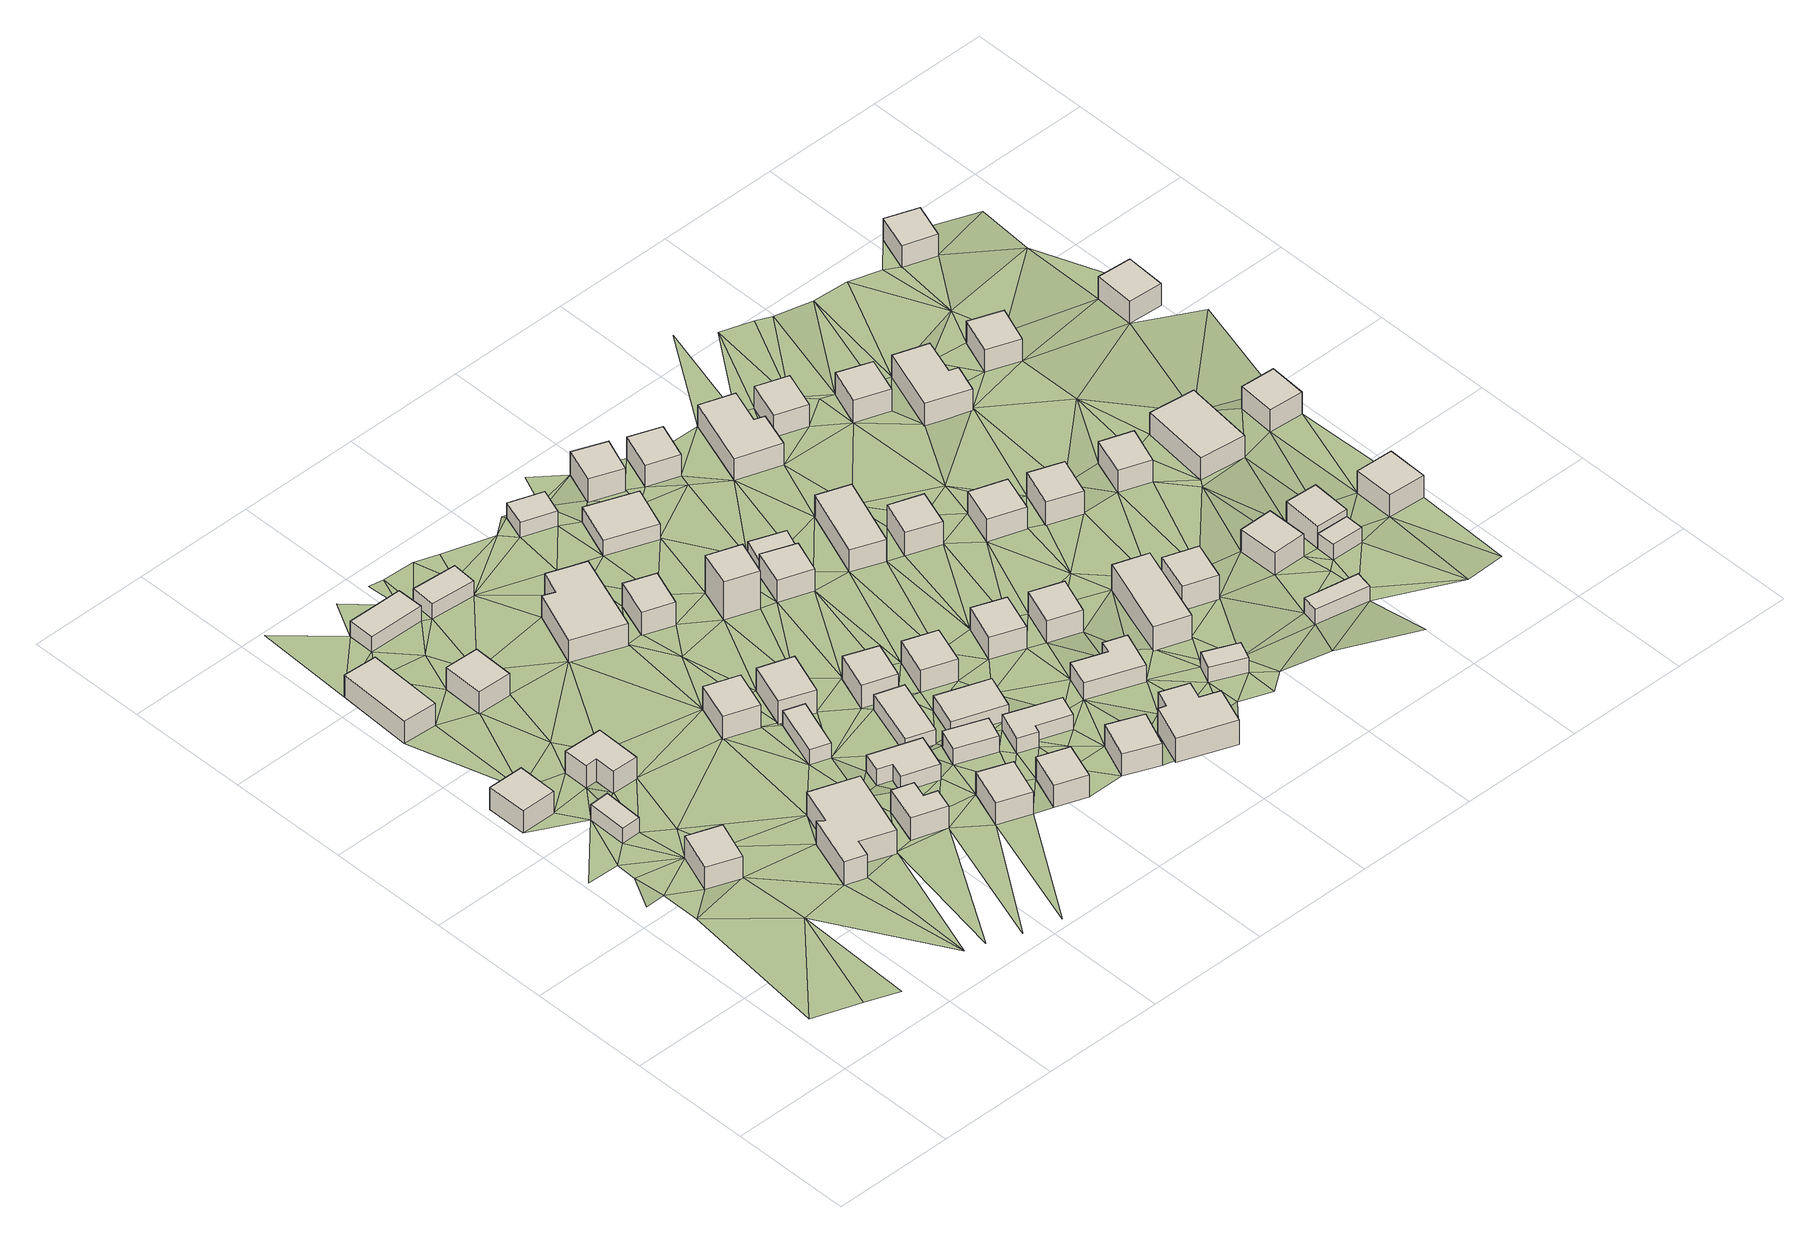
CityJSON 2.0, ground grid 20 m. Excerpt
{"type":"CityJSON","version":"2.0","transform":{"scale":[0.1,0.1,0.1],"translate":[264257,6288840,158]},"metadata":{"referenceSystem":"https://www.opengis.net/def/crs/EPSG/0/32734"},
"CityObjects":{
"building1":{"type":"Building","attributes":{"address":"109 Olyf Lane Mamre 7347 Cape Town","building":"house","building:levels":"1","building_height":4.1,"roof_height":163.13,"ground_height":159.03,"plus_code":"4FRWFFP6+JQQ"},"geometry":[{"type":"Solid","lod":"1","boundaries":[[[[0,1,2,3]],[[1,4,5,2]],[[4,6,7,5]],[[6,0,3,7]],[[3,2,5,7]],[[6,4,1,0]]]]}]},
"building2":{"type":"Building","attributes":{"address":"14 Palm Lane Mamre 7347 Cape Town","building":"house","building:levels":"1","building_height":4.1,"roof_height":163.37,"ground_height":159.27,"plus_code":"4FRWFFP6+GRP"},"geometry":[{"type":"Solid","lod":"1","boundaries":[[[[8,9,10,11]],[[9,12,13,10]],[[12,14,15,13]],[[14,8,11,15]],[[11,10,13,15]],[[14,12,9,8]]]]}]},
"building3":{"type":"Building","attributes":{"building":"cabin","building:levels":"1","building_height":2.8,"roof_height":162.07,"ground_height":159.27,"plus_code":"4FRWFFP6+HRM"},"geometry":[{"type":"Solid","lod":"1","boundaries":[[[[16,17,18,19]],[[17,20,21,18]],[[20,22,23,21]],[[22,16,19,23]],[[19,18,21,23]],[[22,20,17,16]]]]}]},
"building4":{"type":"Building","attributes":{"address":"80 Olyf Lane Mamre 7347 Cape Town","building":"house","building:levels":"1","building_height":4.1,"roof_height":162.99,"ground_height":158.89,"plus_code":"4FRWFFP6+PRC"},"geometry":[{"type":"Solid","lod":"1","boundaries":[[[[24,25,26,27]],[[25,28,29,26]],[[28,30,31,29]],[[30,24,27,31]],[[27,26,29,31]],[[30,28,25,24]]]]}]},
"building5":{"type":"Building","attributes":{"address":"107 Olyf Lane Mamre 7347 Cape Town","building":"house","building:levels":"1","building_height":4.1,"roof_height":163.16,"ground_height":159.06,"plus_code":"4FRWFFP6+JRH"},"geometry":[{"type":"Solid","lod":"1","boundaries":[[[[32,33,34,35]],[[33,36,37,34]],[[36,38,39,37]],[[38,40,41,39]],[[40,42,43,41]],[[42,32,35,43]],[[35,34,37,39,41,43]],[[42,40,38,36,33,32]]]]}]},
"building6":{"type":"Building","attributes":{"address":"18 Palm Lane Mamre 7347 Cape Town","building":"house","building:levels":"1","building_height":4.1,"roof_height":163.75,"ground_height":159.65,"plus_code":"4FRWFFP6+FWR"},"geometry":[{"type":"Solid","lod":"1","boundaries":[[[[44,45,46,47]],[[45,48,49,46]],[[48,50,51,49]],[[50,52,53,51]],[[52,54,55,53]],[[54,56,57,55]],[[56,58,59,57]],[[58,44,47,59]],[[47,46,49,51,53,55,57,59]],[[58,56,54,52,50,48,45,44]]]]}]},
"building7":{"type":"Building","attributes":{"address":"78 Olyf Lane Mamre 7347 Cape Town","building":"house","building:levels":"1","building_height":4.1,"roof_height":162.99,"ground_height":158.89,"plus_code":"4FRWFFP6+PR5"},"geometry":[{"type":"Solid","lod":"1","boundaries":[[[[60,61,62,63]],[[61,64,65,62]],[[64,66,67,65]],[[66,60,63,67]],[[63,62,65,67]],[[66,64,61,60]]]]}]},
"building8":{"type":"Building","attributes":{"building":"cabin","building:levels":"1","building_height":2.8,"roof_height":161.69,"ground_height":158.89,"plus_code":"4FRWFFP6+QVC"},"geometry":[{"type":"Solid","lod":"1","boundaries":[[[[68,69,70,71]],[[69,72,73,70]],[[72,74,75,73]],[[74,68,71,75]],[[71,70,73,75]],[[74,72,69,68]]]]}]},
"building9":{"type":"Building","attributes":{"address":"20 Palm Lane Mamre 7347 Cape Town","building":"house","building:levels":"1","building_height":4.1,"roof_height":163.75,"ground_height":159.65,"plus_code":"4FRWFFP6+FWQ"},"geometry":[{"type":"Solid","lod":"1","boundaries":[[[[76,77,78,79]],[[77,80,81,78]],[[80,82,83,81]],[[82,84,85,83]],[[84,86,87,85]],[[86,76,79,87]],[[79,78,81,83,85,87]],[[86,84,82,80,77,76]]]]}]},
"building10":{"type":"Building","attributes":{"address":"103 Olyf Lane Mamre 7347 Cape Town","building":"house","building:levels":"1","building_height":4.1,"roof_height":163.53,"ground_height":159.43,"plus_code":"4FRWFFP6+JW4"},"geometry":[{"type":"Solid","lod":"1","boundaries":[[[[88,89,90,91]],[[89,92,93,90]],[[92,94,95,93]],[[94,88,91,95]],[[91,90,93,95]],[[94,92,89,88]]]]}]},
"building11":{"type":"Building","attributes":{"building":"cabin","building:levels":"1","building_height":2.8,"roof_height":162.23,"ground_height":159.43,"plus_code":"4FRWFFP6+HX6"},"geometry":[{"type":"Solid","lod":"1","boundaries":[[[[96,97,98,99]],[[97,100,101,98]],[[100,102,103,101]],[[102,96,99,103]],[[99,98,101,103]],[[102,100,97,96]]]]}]},
"building12":{"type":"Building","attributes":{"building":"cabin","building:levels":"1","building_height":2.8,"roof_height":162.45,"ground_height":159.65,"plus_code":"4FRWFFP6+GX8"},"geometry":[{"type":"Solid","lod":"1","boundaries":[[[[104,105,106,107]],[[105,108,109,106]],[[108,110,111,109]],[[110,112,113,111]],[[112,114,115,113]],[[114,104,107,115]],[[107,106,109,111,113,115]],[[114,112,110,108,105,104]]]]}]},
"building13":{"type":"Building","attributes":{"building":"cabin","building:levels":"1","building_height":2.8,"roof_height":161.69,"ground_height":158.89,"plus_code":"4FRWFFP6+QV9"},"geometry":[{"type":"Solid","lod":"1","boundaries":[[[[116,117,118,119]],[[117,120,121,118]],[[120,122,123,121]],[[122,116,119,123]],[[119,118,121,123]],[[122,120,117,116]]]]}]},
"building14":{"type":"Building","attributes":{"address":"22 Palm Lane Mamre 7347 Cape Town","building":"house","building:levels":"1","building_height":4.1,"roof_height":163.75,"ground_height":159.65,"plus_code":"4FRWFFP6+FX9"},"geometry":[{"type":"Solid","lod":"1","boundaries":[[[[124,125,126,127]],[[125,128,129,126]],[[128,130,131,129]],[[130,124,127,131]],[[127,126,129,131]],[[130,128,125,124]]]]}]},
"building15":{"type":"Building","attributes":{"address":"101 Olyf Lane Mamre 7347 Cape Town","building":"house","building:levels":"1","building_height":4.1,"roof_height":163.53,"ground_height":159.43,"plus_code":"4FRWFFP6+HXV"},"geometry":[{"type":"Solid","lod":"1","boundaries":[[[[132,133,134,135]],[[133,136,137,134]],[[136,138,139,137]],[[138,132,135,139]],[[135,134,137,139]],[[138,136,133,132]]]]}]},
"building16":{"type":"Building","attributes":{"address":"74 Olyf Lane Mamre 7347 Cape Town","building":"house","building:levels":"1","building_height":4.1,"roof_height":163.07,"ground_height":158.97,"plus_code":"4FRWFFP6+PW4"},"geometry":[{"type":"Solid","lod":"1","boundaries":[[[[140,141,142,143]],[[141,144,145,142]],[[144,146,147,145]],[[146,148,149,147]],[[148,150,151,149]],[[150,140,143,151]],[[143,142,145,147,149,151]],[[150,148,146,144,141,140]]]]}]},
"building17":{"type":"Building","attributes":{"address":"24 Palm Lane Mamre 7347 Cape Town","building":"house","building:levels":"1","building_height":4.1,"roof_height":164.01,"ground_height":159.91,"plus_code":"4FRWFFP7+C2W"},"geometry":[{"type":"Solid","lod":"1","boundaries":[[[[152,153,154,155]],[[153,156,157,154]],[[156,158,159,157]],[[158,152,155,159]],[[155,154,157,159]],[[158,156,153,152]]]]}]},
"building18":{"type":"Building","attributes":{"building":"cabin","building:levels":"1","building_height":2.8,"roof_height":162.23,"ground_height":159.43,"plus_code":"4FRWFFP7+G2J"},"geometry":[{"type":"Solid","lod":"1","boundaries":[[[[160,161,162,163]],[[161,164,165,162]],[[164,166,167,165]],[[166,160,163,167]],[[163,162,165,167]],[[166,164,161,160]]]]}]},
"building19":{"type":"Building","attributes":{"building":"cabin","building:levels":"1","building_height":2.8,"roof_height":162.71,"ground_height":159.91,"plus_code":"4FRWFFP7+G23"},"geometry":[{"type":"Solid","lod":"1","boundaries":[[[[168,169,170,171]],[[169,172,173,170]],[[172,174,175,173]],[[174,168,171,175]],[[171,170,173,175]],[[174,172,169,168]]]]}]},
"building20":{"type":"Building","attributes":{"address":"72 Olyf Lane Mamre 7347 Cape Town","building":"house","building:levels":"1","building_height":4.1,"roof_height":163.27,"ground_height":159.17,"plus_code":"4FRWFFP6+MXM"},"geometry":[{"type":"Solid","lod":"1","boundaries":[[[[176,177,178,179]],[[177,180,181,178]],[[180,182,183,181]],[[182,176,179,183]],[[179,178,181,183]],[[182,180,177,176]]]]}]},
"building21":{"type":"Building","attributes":{"address":"99 Olyf Lane Mamre 7347 Cape Town","building":"house","building:levels":"1","building_height":4.1,"roof_height":163.71,"ground_height":159.61,"plus_code":"4FRWFFP7+H2F"},"geometry":[{"type":"Solid","lod":"1","boundaries":[[[[184,185,186,187]],[[185,188,189,186]],[[188,190,191,189]],[[190,184,187,191]],[[187,186,189,191]],[[190,188,185,184]]]]}]},
"building22":{"type":"Building","attributes":{"building":"cabin","building:levels":"1","building_height":2.8,"roof_height":162.41,"ground_height":159.61,"plus_code":"4FRWFFP7+G2H"},"geometry":[{"type":"Solid","lod":"1","boundaries":[[[[192,193,194,195]],[[193,196,197,194]],[[196,198,199,197]],[[198,192,195,199]],[[195,194,197,199]],[[198,196,193,192]]]]}]},
"building23":{"type":"Building","attributes":{"building":"cabin","building:levels":"1","building_height":2.8,"roof_height":162.71,"ground_height":159.91,"plus_code":"4FRWFFP7+F3J"},"geometry":[{"type":"Solid","lod":"1","boundaries":[[[[200,201,202,203]],[[201,204,205,202]],[[204,206,207,205]],[[206,208,209,207]],[[208,210,211,209]],[[210,200,203,211]],[[203,202,205,207,209,211]],[[210,208,206,204,201,200]]]]}]},
"building24":{"type":"Building","attributes":{"address":"26 Palm Lane Mamre 7347 Cape Town","building":"house","building:levels":"1","building_height":4.1,"roof_height":164.01,"ground_height":159.91,"plus_code":"4FRWFFP7+C3W"},"geometry":[{"type":"Solid","lod":"1","boundaries":[[[[212,213,214,215]],[[213,216,217,214]],[[216,218,219,217]],[[218,212,215,219]],[[215,214,217,219]],[[218,216,213,212]]]]}]},
"building25":{"type":"Building","attributes":{"address":"70 Olyf Lane Mamre 7347 Cape Town","building":"house","building:levels":"2","building_height":6.9,"roof_height":166.25,"ground_height":159.35,"plus_code":"4FRWFFP7+M26"},"geometry":[{"type":"Solid","lod":"1","boundaries":[[[[220,221,222,223]],[[221,224,225,222]],[[224,226,227,225]],[[226,220,223,227]],[[223,222,225,227]],[[226,224,221,220]]]]}]},
"building26":{"type":"Building","attributes":{"address":"97 Olyf Lane Mamre 7347 Cape Town","building":"house","building:levels":"1","building_height":4.1,"roof_height":163.71,"ground_height":159.61,"plus_code":"4FRWFFP7+H25"},"geometry":[{"type":"Solid","lod":"1","boundaries":[[[[228,229,230,231]],[[229,232,233,230]],[[232,234,235,233]],[[234,228,231,235]],[[231,230,233,235]],[[234,232,229,228]]]]}]},
"building27":{"type":"Building","attributes":{"building":"cabin","building:levels":"1","building_height":2.8,"roof_height":161.77,"ground_height":158.97,"plus_code":"4FRWFFP6+QXG"},"geometry":[{"type":"Solid","lod":"1","boundaries":[[[[236,237,238,239]],[[237,240,241,238]],[[240,242,243,241]],[[242,236,239,243]],[[239,238,241,243]],[[242,240,237,236]]]]}]},
"building28":{"type":"Building","attributes":{"building":"cabin","building:levels":"1","building_height":2.8,"roof_height":161.77,"ground_height":158.97,"plus_code":"4FRWFFP7+P2R"},"geometry":[{"type":"Solid","lod":"1","boundaries":[[[[244,245,246,247]],[[245,248,249,246]],[[248,250,251,249]],[[250,244,247,251]],[[247,246,249,251]],[[250,248,245,244]]]]}]},
"building29":{"type":"Building","attributes":{"address":"28 Palm Lane Mamre 7347 Cape Town","building":"house","building:levels":"1","building_height":4.1,"roof_height":164.36,"ground_height":160.26,"plus_code":"4FRWFFP7+C4F"},"geometry":[{"type":"Solid","lod":"1","boundaries":[[[[252,253,254,255]],[[253,256,257,254]],[[256,258,259,257]],[[258,260,261,259]],[[260,262,263,261]],[[262,264,265,263]],[[264,266,267,265]],[[266,252,255,267]],[[255,254,257,259,261,263,265,267]],[[266,264,262,260,258,256,253,252]]]]}]},
"building30":{"type":"Building","attributes":{"address":"68 Olyf Lane Mamre 7347 Cape Town","building":"house","building:levels":"1","building_height":4.1,"roof_height":163.45,"ground_height":159.35,"plus_code":"4FRWFFP7+M25"},"geometry":[{"type":"Solid","lod":"1","boundaries":[[[[268,269,270,271]],[[269,272,273,270]],[[272,274,275,273]],[[274,268,271,275]],[[271,270,273,275]],[[274,272,269,268]]]]}]},
"building31":{"type":"Building","attributes":{"building":"cabin","building:levels":"1","building_height":2.8,"roof_height":162.15,"ground_height":159.35,"plus_code":"4FRWFFP7+M3C"},"geometry":[{"type":"Solid","lod":"1","boundaries":[[[[274,276,277,278]],[[276,279,280,277]],[[279,268,281,280]],[[268,274,278,281]],[[278,277,280,281]],[[268,279,276,274]]]]}]},
"building32":{"type":"Building","attributes":{"address":"95 Olyf Lane Mamre 7347 Cape Town","building":"house","building:levels":"1","building_height":4.1,"roof_height":163.71,"ground_height":159.61,"plus_code":"4FRWFFP7+H35"},"geometry":[{"type":"Solid","lod":"1","boundaries":[[[[282,283,284,285]],[[283,286,287,284]],[[286,288,289,287]],[[288,282,285,289]],[[285,284,287,289]],[[288,286,283,282]]]]}]},
"building33":{"type":"Building","attributes":{"building":"cabin","building:levels":"1","building_height":2.8,"roof_height":163.06,"ground_height":160.26,"plus_code":"4FRWFFP7+F4V"},"geometry":[{"type":"Solid","lod":"1","boundaries":[[[[290,291,292,293]],[[291,294,295,292]],[[294,296,297,295]],[[296,298,299,297]],[[298,300,301,299]],[[300,290,293,301]],[[293,292,295,297,299,301]],[[300,298,296,294,291,290]]]]}]},
"building34":{"type":"Building","attributes":{"address":"63 Manna Lane Mamre 7347 Cape Town","building":"house","building:levels":"1","building_height":4.1,"roof_height":163.25,"ground_height":159.15,"plus_code":"4FRWFFP7+Q2G"},"geometry":[{"type":"Solid","lod":"1","boundaries":[[[[302,303,304,305]],[[303,306,307,304]],[[306,308,309,307]],[[308,302,305,309]],[[305,304,307,309]],[[308,306,303,302]]]]}]},
"building35":{"type":"Building","attributes":{"address":"93 Olyf Lane Mamre 7347 Cape Town","building":"house","building:levels":"1","building_height":4.1,"roof_height":163.75,"ground_height":159.65,"plus_code":"4FRWFFP7+G4P"},"geometry":[{"type":"Solid","lod":"1","boundaries":[[[[310,311,312,313]],[[311,314,315,312]],[[314,316,317,315]],[[316,310,313,317]],[[313,312,315,317]],[[316,314,311,310]]]]}]},
"building36":{"type":"Building","attributes":{"address":"61 Manna Lane Mamre 7347 Cape Town","building":"house","building:levels":"1","building_height":4.1,"roof_height":163.25,"ground_height":159.15,"plus_code":"4FRWFFP7+Q36"},"geometry":[{"type":"Solid","lod":"1","boundaries":[[[[318,319,320,321]],[[319,322,323,320]],[[322,324,325,323]],[[324,318,321,325]],[[321,320,323,325]],[[324,322,319,318]]]]}]},
"building37":{"type":"Building","attributes":{"address":"66 Olyf Lane Mamre 7347 Cape Town","building":"house","building:levels":"1","building_height":4.1,"roof_height":163.45,"ground_height":159.35,"plus_code":"4FRWFFP7+M35"},"geometry":[{"type":"Solid","lod":"1","boundaries":[[[[326,327,328,329]],[[327,330,331,328]],[[330,332,333,331]],[[332,326,329,333]],[[329,328,331,333]],[[332,330,327,326]]]]}]},
"building38":{"type":"Building","attributes":{"building":"cabin","building:levels":"1","building_height":2.8,"roof_height":163.06,"ground_height":160.26,"plus_code":"4FRWFFP7+F53"},"geometry":[{"type":"Solid","lod":"1","boundaries":[[[[334,335,336,337]],[[335,338,339,336]],[[338,340,341,339]],[[340,334,337,341]],[[337,336,339,341]],[[340,338,335,334]]]]}]},
"building39":{"type":"Building","attributes":{"address":"64 Olyf Lane Mamre 7347 Cape Town","building":"house","building:levels":"1","building_height":4.1,"roof_height":163.59,"ground_height":159.49,"plus_code":"4FRWFFP7+J4P"},"geometry":[{"type":"Solid","lod":"1","boundaries":[[[[342,343,344,345]],[[343,346,347,344]],[[346,348,349,347]],[[348,342,345,349]],[[345,344,347,349]],[[348,346,343,342]]]]}]},
"building40":{"type":"Building","attributes":{"address":"91 Olyf Lane Mamre 7347 Cape Town","building":"house","building:levels":"1","building_height":4.1,"roof_height":164.36,"ground_height":160.26,"plus_code":"4FRWFFP7+G54"},"geometry":[{"type":"Solid","lod":"1","boundaries":[[[[350,351,352,353]],[[351,354,355,352]],[[354,356,357,355]],[[356,350,353,357]],[[353,352,355,357]],[[356,354,351,350]]]]}]},
"building41":{"type":"Building","attributes":{"address":"59 Manna Lane Mamre 7347 Cape Town","building":"house","building:levels":"1","building_height":4.1,"roof_height":163.25,"ground_height":159.15,"plus_code":"4FRWFFP7+Q42"},"geometry":[{"type":"Solid","lod":"1","boundaries":[[[[358,359,360,361]],[[359,362,363,360]],[[362,364,365,363]],[[364,366,367,365]],[[366,368,369,367]],[[368,358,361,369]],[[361,360,363,365,367,369]],[[368,366,364,362,359,358]]]]}]},
"building42":{"type":"Building","attributes":{"address":"62 Olyf Lane Mamre 7347 Cape Town","building":"house","building:levels":"1","building_height":4.1,"roof_height":163.59,"ground_height":159.49,"plus_code":"4FRWFFP7+J57"},"geometry":[{"type":"Solid","lod":"1","boundaries":[[[[370,371,372,373]],[[371,374,375,372]],[[374,376,377,375]],[[376,370,373,377]],[[373,372,375,377]],[[376,374,371,370]]]]}]},
"building43":{"type":"Building","attributes":{"address":"89 Olyf Lane Mamre 7347 Cape Town","building":"house","building:levels":"1","building_height":4.1,"roof_height":164.36,"ground_height":160.26,"plus_code":"4FRWFFP7+G62"},"geometry":[{"type":"Solid","lod":"1","boundaries":[[[[378,379,380,381]],[[379,382,383,380]],[[382,384,385,383]],[[384,378,381,385]],[[381,380,383,385]],[[384,382,379,378]]]]}]},
"building44":{"type":"Building","attributes":{"address":"57 Manna Lane Mamre 7347 Cape Town","building":"house","building:levels":"1","building_height":4.1,"roof_height":163.44,"ground_height":159.34,"plus_code":"4FRWFFP7+P4X"},"geometry":[{"type":"Solid","lod":"1","boundaries":[[[[386,387,388,389]],[[387,390,391,388]],[[390,392,393,391]],[[392,386,389,393]],[[389,388,391,393]],[[392,390,387,386]]]]}]},
"building45":{"type":"Building","attributes":{"building":"cabin","building:levels":"1","building_height":2.8,"roof_height":163.76,"ground_height":160.96,"plus_code":"4FRWFFP7+C7R"},"geometry":[{"type":"Solid","lod":"1","boundaries":[[[[394,395,396,397]],[[395,398,399,396]],[[398,400,401,399]],[[400,394,397,401]],[[397,396,399,401]],[[400,398,395,394]]]]}]},
"building46":{"type":"Building","attributes":{"address":"60 Olyf Lane Mamre 7347 Cape Town","building":"house","building:levels":"1","building_height":4.1,"roof_height":163.75,"ground_height":159.65,"plus_code":"4FRWFFP7+J62"},"geometry":[{"type":"Solid","lod":"1","boundaries":[[[[402,403,404,405]],[[403,406,407,404]],[[406,408,409,407]],[[408,402,405,409]],[[405,404,407,409]],[[408,406,403,402]]]]}]},
"building47":{"type":"Building","attributes":{"address":"87 Olyf Lane Mamre 7347 Cape Town","building":"house","building:levels":"1","building_height":4.1,"roof_height":165.06,"ground_height":160.96,"plus_code":"4FRWFFP7+F7R"},"geometry":[{"type":"Solid","lod":"1","boundaries":[[[[410,411,412,413]],[[411,414,415,412]],[[414,416,417,415]],[[416,410,413,417]],[[413,412,415,417]],[[416,414,411,410]]]]}]},
"building48":{"type":"Building","attributes":{"address":"55 Manna Lane Mamre 7347 Cape Town","building":"house","building:levels":"1","building_height":4.1,"roof_height":163.44,"ground_height":159.34,"plus_code":"4FRWFFP7+P5H"},"geometry":[{"type":"Solid","lod":"1","boundaries":[[[[418,419,420,421]],[[419,422,423,420]],[[422,424,425,423]],[[424,418,421,425]],[[421,420,423,425]],[[424,422,419,418]]]]}]},
"building49":{"type":"Building","attributes":{"address":"58 Olyf Lane Mamre 7347 Cape Town","building":"house","building:levels":"1","building_height":4.1,"roof_height":164.02,"ground_height":159.92,"plus_code":"4FRWFFP7+H7R"},"geometry":[{"type":"Solid","lod":"1","boundaries":[[[[426,427,428,429]],[[427,430,431,428]],[[430,432,433,431]],[[432,426,429,433]],[[429,428,431,433]],[[432,430,427,426]]]]}]},
"building50":{"type":"Building","attributes":{"building":"cabin","building:levels":"1","building_height":2.8,"roof_height":163.76,"ground_height":160.96,"plus_code":"4FRWFFP7+F7H"},"geometry":[{"type":"Solid","lod":"1","boundaries":[[[[434,435,436,437]],[[435,438,439,436]],[[438,440,441,439]],[[440,434,437,441]],[[437,436,439,441]],[[440,438,435,434]]]]}]},
"building51":{"type":"Building","attributes":{"address":"53 Manna Lane Mamre 7347 Cape Town","building":"house","building:levels":"1","building_height":4.1,"roof_height":163.44,"ground_height":159.34,"plus_code":"4FRWFFP7+P63"},"geometry":[{"type":"Solid","lod":"1","boundaries":[[[[442,443,444,445]],[[443,446,447,444]],[[446,448,449,447]],[[448,450,451,449]],[[450,452,453,451]],[[452,442,445,453]],[[445,444,447,449,451,453]],[[452,450,448,446,443,442]]]]}]},
"building52":{"type":"Building","attributes":{"address":"85 Olyf Lane Mamre 7347 Cape Town","building":"house","building:levels":"1","building_height":4.1,"roof_height":165.06,"ground_height":160.96,"plus_code":"4FRWFFP7+F7X"},"geometry":[{"type":"Solid","lod":"1","boundaries":[[[[434,440,454,455]],[[440,456,457,454]],[[456,458,459,457]],[[458,434,455,459]],[[455,454,457,459]],[[458,456,440,434]]]]}]},
"building53":{"type":"Building","attributes":{"building":"house","building:levels":"1","building_height":4.1,"roof_height":164.02,"ground_height":159.92,"plus_code":"4FRWFFP7+H8J"},"geometry":[{"type":"Solid","lod":"1","boundaries":[[[[460,461,462,463]],[[461,464,465,462]],[[464,466,467,465]],[[466,460,463,467]],[[463,462,465,467]],[[466,464,461,460]]]]}]},
"building54":{"type":"Building","attributes":{"address":"83 Olyf Lane Mamre 7347 Cape Town","building":"house","building:levels":"1","building_height":4.1,"roof_height":165.62,"ground_height":161.52,"plus_code":"4FRWFFP7+F8Q"},"geometry":[{"type":"Solid","lod":"1","boundaries":[[[[468,469,470,471]],[[469,472,473,470]],[[472,474,475,473]],[[474,468,471,475]],[[471,470,473,475]],[[474,472,469,468]]]]}]},
"building55":{"type":"Building","attributes":{"address":"51 Manna Lane Mamre 7347 Cape Town","building":"house","building:levels":"1","building_height":4.1,"roof_height":164,"ground_height":159.9,"plus_code":"4FRWFFP7+P73"},"geometry":[{"type":"Solid","lod":"1","boundaries":[[[[476,477,478,479]],[[477,480,481,478]],[[480,482,483,481]],[[482,476,479,483]],[[479,478,481,483]],[[482,480,477,476]]]]}]},
"building56":{"type":"Building","attributes":{"address":"54 Olyf Lane Mamre 7347 Cape Town","building":"house","building:levels":"1","building_height":4.1,"roof_height":165.14,"ground_height":161.04,"plus_code":"4FRWFFP7+H89"},"geometry":[{"type":"Solid","lod":"1","boundaries":[[[[484,485,486,487]],[[485,488,489,486]],[[488,490,491,489]],[[490,484,487,491]],[[487,486,489,491]],[[490,488,485,484]]]]}]},
"building57":{"type":"Building","attributes":{"address":"74 Manna Lane Mamre 7347 Cape Town","building":"house","building:levels":"1","building_height":4.1,"roof_height":163.85,"ground_height":159.75,"plus_code":"4FRWFFP7+Q8J"},"geometry":[{"type":"Solid","lod":"1","boundaries":[[[[492,493,494,495]],[[493,496,497,494]],[[496,498,499,497]],[[498,492,495,499]],[[495,494,497,499]],[[498,496,493,492]]]]}]},
"building58":{"type":"Building","attributes":{"address":"47 Manna Lane Mamre 7347 Cape Town","building":"house","building:levels":"1","building_height":4.1,"roof_height":164.89,"ground_height":160.79,"plus_code":"4FRWFFP7+M9C"},"geometry":[{"type":"Solid","lod":"1","boundaries":[[[[500,501,502,503]],[[501,504,505,502]],[[504,506,507,505]],[[506,500,503,507]],[[503,502,505,507]],[[506,504,501,500]]]]}]},
"terrain1":{"type":"TINRelief","geometry":[{"type":"CompositeSurface","lod":"1","boundaries":[[[508,509,510]],[[508,511,509]],[[512,513,514]],[[515,508,510]],[[511,9,512]],[[516,517,16]],[[513,512,8]],[[511,518,9]],[[513,8,517]],[[511,508,518]],[[8,512,9]],[[517,8,17]],[[17,16,517]],[[1,16,519]],[[17,8,20]],[[518,508,520]],[[508,521,520]],[[33,519,16]],[[522,20,8]],[[523,519,32]],[[522,8,14]],[[33,16,22]],[[523,24,30]],[[22,20,524]],[[32,519,33]],[[518,525,14]],[[33,22,524]],[[521,526,520]],[[527,20,522]],[[520,525,518]],[[524,20,527]],[[528,523,32]],[[524,36,33]],[[529,24,523]],[[44,522,14]],[[528,529,523]],[[526,521,530]],[[14,525,44]],[[42,528,32]],[[61,25,24]],[[25,68,28]],[[24,529,61]],[[531,526,530]],[[28,74,532]],[[44,525,533]],[[68,74,28]],[[527,522,534]],[[529,528,535]],[[77,530,536]],[[534,522,44]],[[61,537,25]],[[25,537,68]],[[527,94,42]],[[538,528,42]],[[61,60,537]],[[86,530,76]],[[530,77,76]],[[538,535,528]],[[77,539,124]],[[540,530,86]],[[68,537,69]],[[527,534,94]],[[44,540,97]],[[60,535,538]],[[97,534,44]],[[117,537,60]],[[72,541,74]],[[538,42,94]],[[69,537,117]],[[542,540,86]],[[125,124,543]],[[84,82,80]],[[86,84,542]],[[542,108,540]],[[97,540,100]],[[105,540,108]],[[97,544,534]],[[100,540,105]],[[69,117,116]],[[69,116,72]],[[77,130,80]],[[117,60,545]],[[546,108,542]],[[77,124,130]],[[60,538,144]],[[80,547,84]],[[542,84,547]],[[72,116,548]],[[544,97,96]],[[72,548,549]],[[545,60,144]],[[130,547,80]],[[105,161,100]],[[550,544,96]],[[551,538,94]],[[92,544,550]],[[548,116,552]],[[550,96,102]],[[553,102,100]],[[161,105,104]],[[94,92,554]],[[547,130,172]],[[552,116,555]],[[132,92,550]],[[554,551,94]],[[550,102,553]],[[104,547,172]],[[160,100,161]],[[172,130,556]],[[100,185,553]],[[152,158,125]],[[554,92,132]],[[556,125,158]],[[545,144,140]],[[161,104,557]],[[160,185,100]],[[104,172,558]],[[141,140,144]],[[554,559,551]],[[560,552,555]],[[104,558,557]],[[561,172,556]],[[545,562,555]],[[176,551,559]],[[158,201,556]],[[558,563,557]],[[545,140,564]],[[565,559,554]],[[556,201,561]],[[220,554,132]],[[566,553,185]],[[567,553,566]],[[555,562,560]],[[150,551,176]],[[568,563,558]],[[557,563,198]],[[132,567,220]],[[185,160,569]],[[158,204,201]],[[204,158,156]],[[564,237,545]],[[565,554,220]],[[156,153,213]],[[557,198,570]],[[150,564,140]],[[561,201,200]],[[237,562,545]],[[569,160,570]],[[561,200,568]],[[571,563,568]],[[150,176,572]],[[204,156,573]],[[198,232,570]],[[570,232,569]],[[571,568,200]],[[204,573,206]],[[156,213,212]],[[269,567,566]],[[574,220,567]],[[564,150,245]],[[156,212,573]],[[565,226,572]],[[226,565,220]],[[245,150,572]],[[569,232,229]],[[232,198,234]],[[208,206,573]],[[229,575,569]],[[237,564,240]],[[562,237,236]],[[574,567,269]],[[200,210,571]],[[573,212,208]],[[198,196,234]],[[564,245,240]],[[562,236,576]],[[566,575,272]],[[196,571,210]],[[577,245,572]],[[577,572,226]],[[566,272,269]],[[290,208,212]],[[236,578,576]],[[216,579,258]],[[272,575,229]],[[245,244,240]],[[290,210,208]],[[218,216,258]],[[218,290,212]],[[269,580,574]],[[286,234,196]],[[242,578,236]],[[240,244,242]],[[210,300,196]],[[228,234,286]],[[580,279,226]],[[580,269,268]],[[226,279,577]],[[218,258,581]],[[290,300,210]],[[218,581,290]],[[582,242,244]],[[332,229,228]],[[581,258,256]],[[196,288,286]],[[580,268,279]],[[300,288,196]],[[229,332,272]],[[578,242,302]],[[228,286,283]],[[244,583,582]],[[242,582,302]],[[578,302,584]],[[290,581,585]],[[274,272,586]],[[332,586,272]],[[582,583,587]],[[585,581,588]],[[300,311,288]],[[326,228,283]],[[589,577,279]],[[588,590,591]],[[300,592,593]],[[276,274,586]],[[228,326,332]],[[577,589,583]],[[594,591,595]],[[311,300,593]],[[587,583,319]],[[335,588,591]],[[335,585,588]],[[310,288,311]],[[319,583,589]],[[288,310,282]],[[591,594,335]],[[362,279,276]],[[586,332,330]],[[276,586,330]],[[314,311,593]],[[318,587,319]],[[318,596,587]],[[326,283,343]],[[589,279,362]],[[335,334,585]],[[314,593,597]],[[585,598,597]],[[282,599,283]],[[585,334,598]],[[589,322,319]],[[338,335,594]],[[343,283,599]],[[362,276,330]],[[338,594,600]],[[601,598,334]],[[589,362,322]],[[374,282,310]],[[602,326,343]],[[314,597,354]],[[334,340,601]],[[601,603,598]],[[597,598,354]],[[338,600,604]],[[602,605,326]],[[310,316,606]],[[354,316,314]],[[282,374,599]],[[340,603,601]],[[338,604,340]],[[359,322,362]],[[330,364,362]],[[322,359,324]],[[310,606,374]],[[364,330,605]],[[605,602,607]],[[606,316,354]],[[608,603,340]],[[340,604,400]],[[374,371,599]],[[609,351,603]],[[607,599,371]],[[608,609,603]],[[604,610,400]],[[354,351,606]],[[611,605,607]],[[606,612,374]],[[340,398,608]],[[364,387,613]],[[400,398,340]],[[351,609,379]],[[419,364,605]],[[607,371,611]],[[612,606,614]],[[615,616,613]],[[390,387,364]],[[606,351,617]],[[387,386,613]],[[605,611,419]],[[379,618,351]],[[613,386,615]],[[606,617,614]],[[370,611,371]],[[364,419,390]],[[610,394,400]],[[406,612,614]],[[619,359,615]],[[414,608,398]],[[370,612,406]],[[611,370,406]],[[620,394,610]],[[411,618,608]],[[618,430,351]],[[411,608,414]],[[430,617,351]],[[615,386,621]],[[419,622,390]],[[390,622,392]],[[623,414,398]],[[624,419,611]],[[623,398,395]],[[621,386,392]],[[406,625,611]],[[622,419,418]],[[392,622,418]],[[403,617,430]],[[624,422,419]],[[623,416,414]],[[625,624,611]],[[626,618,411]],[[430,618,432]],[[625,406,403]],[[435,623,395]],[[435,416,623]],[[627,395,394]],[[430,427,403]],[[626,432,618]],[[392,418,628]],[[392,629,621]],[[435,434,416]],[[624,442,422]],[[626,411,410]],[[435,395,438]],[[410,416,458]],[[458,416,434]],[[422,442,424]],[[392,628,629]],[[438,395,627]],[[410,458,626]],[[427,630,403]],[[418,424,631]],[[630,625,403]],[[460,432,626]],[[426,432,460]],[[628,418,631]],[[631,424,442]],[[627,472,438]],[[632,633,634]],[[625,480,634]],[[427,426,630]],[[461,626,458]],[[438,472,440]],[[426,460,466]],[[461,458,456]],[[460,626,461]],[[634,480,632]],[[635,472,627]],[[440,469,456]],[[440,472,469]],[[630,426,466]],[[480,625,482]],[[482,625,630]],[[636,442,632]],[[442,637,631]],[[632,480,477]],[[474,472,635]],[[456,469,490]],[[461,456,490]],[[630,466,464]],[[636,637,442]],[[636,632,477]],[[464,461,488]],[[461,490,488]],[[636,477,476]],[[490,469,484]],[[484,469,468]],[[482,630,504]],[[630,464,504]],[[636,638,637]],[[488,485,464]],[[482,501,476]],[[638,636,639]],[[639,636,640]],[[492,638,639]],[[641,636,476]],[[482,504,501]],[[642,464,485]],[[642,504,464]],[[640,636,641]],[[476,501,641]],[[643,498,640]],[[641,501,500]],[[641,643,640]]]}]}
},
"vertices":[
[13,720,10],[12,653,10],[12,653,51],[13,720,51],[71,653,10],[71,653,51],[72,719,10],[72,719,51],
[135,460,13],[110,394,13],[110,394,54],[135,460,54],[164,374,13],[164,374,54],[189,440,13],[189,440,54],
[96,606,13],[94,540,13],[94,540,41],[96,606,41],[126,541,13],[126,541,41],[129,607,13],[129,607,41],
[79,897,9],[85,1023,9],[85,1023,50],[79,897,50],[29,1026,9],[29,1026,50],[22,900,9],[22,900,50],
[139,701,11],[138,659,11],[138,659,52],[139,701,52],[158,659,11],[158,659,52],[157,625,11],[157,625,52],[201,624,11],[201,624,52],[203,699,11],[203,699,52],
[316,405,14],[294,345,14],[294,345,58],[316,405,58],[284,353,14],[284,353,58],[254,266,14],[254,266,58],[287,255,14],[287,255,58],[297,283,14],[297,283,58],[351,263,14],[351,263,58],[392,378,14],[392,378,58],
[197,938,9],[141,940,9],[141,940,50],[197,938,50],[139,872,9],[139,872,50],[195,870,9],[195,870,50],
[120,1066,9],[213,1065,9],[213,1065,37],[120,1066,37],[213,1109,9],[213,1109,37],[121,1110,9],[121,1110,37],
[382,267,17],[437,249,17],[437,249,58],[382,267,58],[448,282,17],[448,282,58],[427,289,17],[427,289,58],[436,317,17],[436,317,58],[402,328,17],[402,328,58],
[342,600,12],[396,580,12],[396,580,55],[342,600,55],[419,644,12],[419,644,55],[365,663,12],[365,663,55],
[420,561,14],[390,478,14],[390,478,42],[420,561,42],[422,467,14],[422,467,42],[452,550,14],[452,550,42],
[519,386,14],[438,414,14],[438,414,44],[519,386,44],[428,383,14],[428,383,44],[451,375,14],[451,375,44],[442,350,14],[442,350,44],[499,330,14],[499,330,44],
[230,1098,9],[227,1057,9],[227,1057,37],[230,1098,37],[301,1052,9],[301,1052,37],[304,1093,9],[304,1093,37],
[488,209,17],[541,189,17],[541,189,58],[488,209,58],[565,253,17],[565,253,58],[512,273,17],[512,273,58],
[444,639,12],[419,569,12],[419,569,55],[444,639,55],[473,549,12],[473,549,55],[499,620,12],[499,620,55],
[371,984,10],[356,946,10],[356,946,51],[371,984,51],[337,954,10],[337,954,51],[300,862,10],[300,862,51],[383,830,10],[383,830,51],[432,961,10],[432,961,51],
[569,178,19],[619,159,19],[619,159,60],[569,178,60],[641,219,19],[641,219,60],[592,237,19],[592,237,60],
[533,498,14],[501,402,14],[501,402,42],[533,498,42],[545,387,14],[545,387,42],[578,483,14],[578,483,42],
[610,350,17],[546,375,17],[546,375,47],[610,350,47],[531,338,17],[531,338,47],[595,313,17],[595,313,47],
[433,894,10],[411,832,10],[411,832,53],[433,894,53],[459,815,10],[459,815,53],[482,876,10],[482,876,53],
[545,573,14],[522,512,14],[522,512,57],[545,573,57],[575,493,14],[575,493,57],[597,553,14],[597,553,57],
[569,383,16],[651,353,16],[651,353,44],[569,383,44],[672,408,16],[672,408,44],[589,438,16],[589,438,44],
[628,342,19],[609,293,19],[609,293,47],[628,342,47],[640,281,19],[640,281,47],[645,294,19],[645,294,47],[699,274,19],[699,274,47],[713,310,19],[713,310,47],
[706,219,19],[681,159,19],[681,159,60],[706,219,60],[736,136,19],[736,136,60],[762,196,19],[762,196,60],
[513,776,12],[565,757,12],[565,757,82],[513,776,82],[586,814,12],[586,814,82],[533,833,12],[533,833,82],
[678,520,16],[625,539,16],[625,539,57],[678,520,57],[602,478,16],[602,478,57],[656,458,16],[656,458,57],
[444,1135,10],[429,1093,10],[429,1093,38],[444,1135,38],[483,1075,10],[483,1075,38],[498,1116,10],[498,1116,38],
[513,1057,10],[486,987,10],[486,987,38],[513,1057,38],[566,957,10],[566,957,38],[593,1026,10],[593,1026,38],
[847,196,19],[802,213,19],[802,213,64],[847,196,64],[791,185,19],[791,185,64],[778,189,19],[778,189,64],[754,128,19],[754,128,64],[843,94,19],[843,94,64],[867,155,19],[867,155,64],[836,167,19],[836,167,64],
[610,806,13],[590,749,13],[590,749,54],[610,806,54],[644,731,13],[644,731,54],[664,785,13],[664,785,54],
[680,824,13],[680,824,42],[664,785,42],[625,845,13],[625,845,42],[610,806,42],
[793,503,16],[741,523,16],[741,523,57],[793,503,57],[717,461,16],[717,461,57],[770,441,16],[770,441,57],
[751,308,19],[839,275,19],[839,275,51],[751,308,51],[863,337,19],[863,337,51],[827,350,19],[827,350,51],[820,331,19],[820,331,51],[767,351,19],[767,351,51],
[569,1139,9],[547,1082,9],[547,1082,52],[569,1139,52],[600,1062,9],[600,1062,52],[622,1118,9],[622,1118,52],
[820,490,17],[797,429,17],[797,429,58],[820,490,58],[849,411,17],[849,411,58],[872,471,17],[872,471,58],
[646,1107,12],[624,1047,12],[624,1047,52],[646,1107,52],[675,1029,12],[675,1029,52],[697,1088,12],[697,1088,52],
[757,706,13],[801,821,13],[801,821,54],[757,706,54],[749,840,13],[749,840,54],[705,726,13],[705,726,54],
[911,242,23],[897,212,23],[897,212,51],[911,242,51],[951,188,23],[951,188,51],[965,218,23],[965,218,51],
[805,755,13],[783,697,13],[783,697,56],[805,755,56],[837,677,13],[837,677,56],[858,736,13],[858,736,56],
[945,295,17],[992,427,17],[992,427,64],[945,295,64],[937,446,17],[937,446,64],[890,314,17],[890,314,64],
[817,1068,12],[762,1087,12],[762,1087,52],[817,1068,52],[722,972,12],[722,972,52],[793,948,12],[793,948,52],[813,1006,12],[813,1006,52],[797,1012,12],[797,1012,52],
[962,678,15],[904,698,15],[904,698,56],[962,678,56],[883,638,15],[883,638,56],[941,618,15],[941,618,56],
[1051,390,17],[997,409,17],[997,409,64],[1051,390,64],[976,346,17],[976,346,64],[1029,328,17],[1029,328,64],
[843,1059,13],[821,997,13],[821,997,54],[843,1059,54],[872,979,13],[872,979,54],[894,1041,13],[894,1041,54],
[1168,173,30],[1174,202,30],[1174,202,58],[1168,173,58],[1086,218,30],[1086,218,58],[1080,190,30],[1080,190,58],
[1019,586,15],[1042,648,15],[1042,648,58],[1019,586,58],[988,668,15],[988,668,58],[965,606,15],[965,606,58],
[1166,369,30],[1110,369,30],[1110,369,71],[1166,369,71],[1110,302,30],[1110,302,71],[1166,302,30],[1166,302,71],
[943,1002,13],[921,943,13],[921,943,54],[943,1002,54],[976,924,13],[976,924,54],[997,982,13],[997,982,54],
[1153,626,19],[1102,644,19],[1102,644,60],[1153,626,60],[1080,583,19],[1080,583,60],[1130,565,19],[1130,565,60],
[1191,300,30],[1190,269,30],[1190,269,58],[1191,300,58],[1243,267,30],[1243,267,58],[1244,298,30],[1244,298,58],
[1024,974,13],[987,871,13],[987,871,54],[1024,974,54],[1056,846,13],[1056,846,54],[1073,892,13],[1073,892,54],[1059,897,13],[1059,897,54],[1079,955,13],[1079,955,54],
[1244,298,71],[1191,300,71],[1248,364,30],[1248,364,71],[1195,367,30],[1195,367,71],
[1180,522,19],[1256,513,19],[1256,513,60],[1180,522,60],[1270,629,19],[1270,629,60],[1194,638,19],[1194,638,60],
[1367,338,35],[1305,341,35],[1305,341,76],[1367,338,76],[1303,274,35],[1303,274,76],[1365,271,35],[1365,271,76],
[1195,928,19],[1142,948,19],[1142,948,60],[1195,928,60],[1119,888,19],[1119,888,60],[1172,868,19],[1172,868,60],
[1366,514,30],[1371,576,30],[1371,576,71],[1366,514,71],[1314,580,30],[1314,580,71],[1309,518,30],[1309,518,71],
[1207,1181,18],[1186,1123,18],[1186,1123,58],[1207,1181,58],[1239,1105,18],[1239,1105,58],[1259,1162,18],[1259,1162,58],
[1386,877,28],[1329,881,28],[1329,881,69],[1386,877,69],[1325,814,28],[1325,814,69],[1382,811,28],[1382,811,69],
[168,255,15],[30,103,13],[105,73,16],[59,357,15],[61,424,13],[56,477,13],[29,425,11],[159,53,16],[6,516,11],[58,513,13],[164,374,15],[71,653,11],[254,266,15],[278,53,16],[168,510,13],[72,719,11],[157,625,13],[284,353,15],[287,255,15],[201,624,13],[168,760,11],[139,872,11],[351,263,17],[297,283,17],[39,1195,6],[294,345,17],[342,600,14],[195,870,11],[308,41,19],[168,1010,9],[300,862,12],[359,21,19],[392,378,17],[155,1172,7],[442,350,17],[419,5,19],[396,580,14],[301,1052,10],[451,375,17],[499,330,17],[236,1163,7],[212,1168,7],[419,569,14],[383,830,12],[290,1161,7],[473,549,14],[419,760,12],[304,1093,10],[565,253,19],[545,387,16],[546,375,19],[411,832,12],[327,1147,8],[595,313,19],[409,1118,10],[569,383,19],[419,1010,10],[459,815,12],[545,573,16],[499,620,14],[610,350,19],[575,493,16],[578,483,16],[651,353,19],[482,876,12],[670,255,19],[565,757,13],[597,553,16],[442,1143,8],[566,957,12],[496,1123,10],[754,128,23],[586,814,13],[802,213,23],[547,1082,12],[593,1026,12],[521,1179,8],[839,275,23],[670,760,14],[600,1062,12],[847,196,23],[670,1010,11],[836,167,23],[867,155,23],[820,331,23],[827,350,23],[898,155,23],[843,94,29],[622,1118,12],[863,337,23],[890,314,23],[837,677,15],[950,136,23],[921,255,23],[805,755,15],[945,295,23],[984,160,23],[801,821,15],[921,510,16],[858,736,15],[1029,328,23],[976,346,23],[1056,131,35],[921,760,15],[941,618,17],[813,1006,13],[965,606,17],[817,1068,13],[797,1012,13],[1019,586,17],[1051,390,19],[867,1245,12],[1179,73,35],[916,1206,12],[921,1010,13],[1172,255,30],[987,871,15],[1056,846,19],[1172,510,19],[1293,107,35],[993,1177,12],[968,1189,12],[1172,760,19],[1051,1157,18],[1079,955,19],[1059,897,19],[1073,892,19],[1355,105,40],[1172,1010,19],[1111,1153,18],[1163,1136,19],[1186,1123,19],[1239,1105,19],[1332,1025,26],[1423,760,28],[1340,1122,26]
]}
